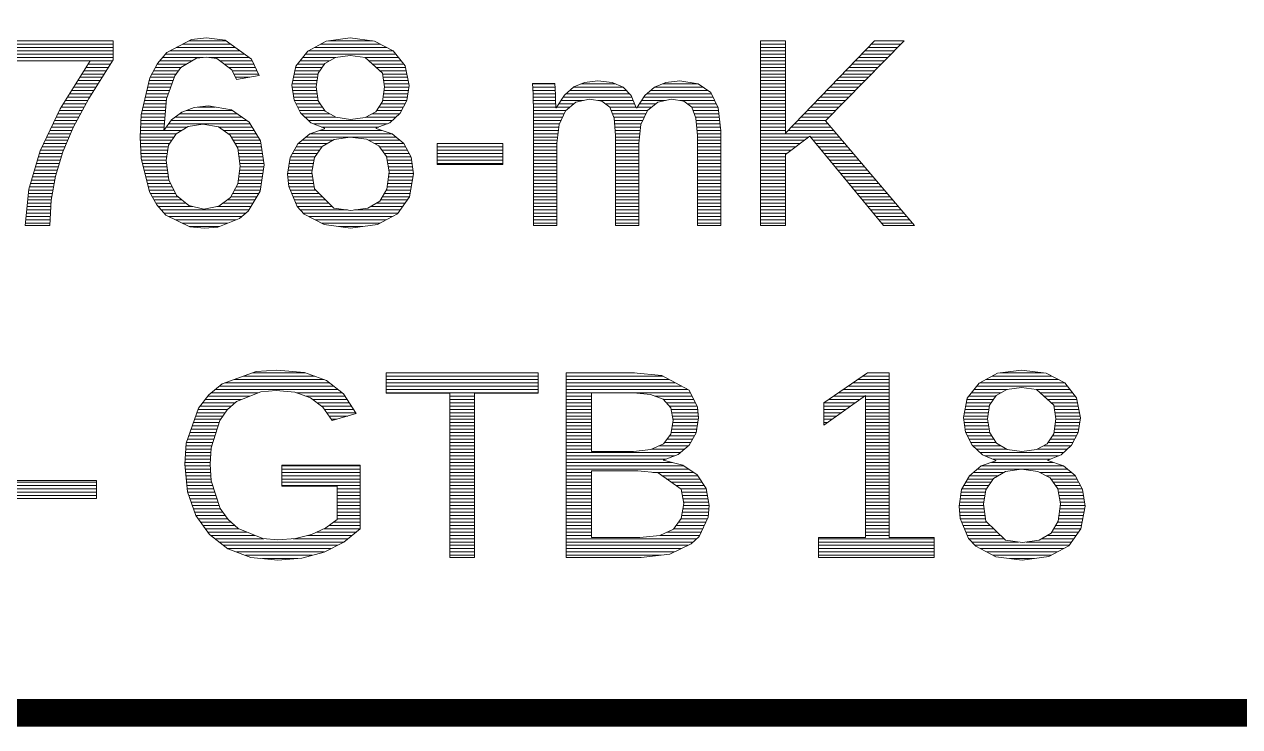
# Model space of a CAD drawing. Header units: millimetres. Extents: x 20 to 410, y 10 to 287.
# Drawn here: x 168.67 to 190.67, y 9.75 to 22.46 of the extents above; entities that cross this region are included whole.
import ezdxf

# ---------------------------------------------------------------- set-up
doc = ezdxf.new("R2010")
doc.units = ezdxf.units.MM
doc.layers.add('KANTEN', color=7, linetype='Continuous', lineweight=50)
doc.layers.add('TEXT', color=7, linetype='Continuous', lineweight=13)

msp = doc.modelspace()

# ---------------------------------------------------------------- linework, layer by layer
at = {"layer": 'KANTEN', "lineweight": 50, "const_width": 0.5}
msp.add_lwpolyline([(20, 10), (410, 10), (410, 287), (20, 287)], close=True, dxfattribs=at)
at = {"layer": 'TEXT', "lineweight": 13}
for p, q in [((168.071, 22.161), (170.282, 22.161)), ((168.071, 22.101), (170.282, 22.101)), ((168.071, 22.041), (170.282, 22.041)), ((171.424, 22.041), (172.495, 22.041)), ((171.538, 22.101), (172.411, 22.101)), ((171.652, 22.161), (172.327, 22.161)), ((173.925, 22.041), (175.236, 22.041)), ((174.038, 22.101), (175.12, 22.101)), ((174.185, 22.161), (174.975, 22.161)), ((181.998, 22.161), (182.452, 22.161)), ((181.998, 22.101), (182.452, 22.101)), ((181.998, 22.041), (182.452, 22.041)), ((183.945, 22.041), (184.477, 22.041)), ((184.003, 22.101), (184.536, 22.101)), ((184.061, 22.161), (184.595, 22.161)), ((168.071, 21.981), (170.282, 21.981)), ((168.071, 21.921), (170.282, 21.921)), ((168.071, 21.861), (170.282, 21.861)), ((168.071, 21.801), (170.271, 21.801)), ((171.127, 21.801), (171.716, 21.801)), ((171.178, 21.861), (171.909, 21.861)), ((171.229, 21.921), (172.663, 21.921)), ((171.31, 21.981), (172.579, 21.981)), ((172.015, 21.861), (172.747, 21.861)), ((172.213, 21.801), (172.802, 21.801)), ((173.666, 21.801), (174.2, 21.801)), ((173.713, 21.861), (174.313, 21.861)), ((173.76, 21.921), (175.399, 21.921)), ((173.812, 21.981), (175.351, 21.981)), ((174.84, 21.861), (175.446, 21.861)), ((174.91, 21.801), (175.493, 21.801)), ((181.998, 21.981), (182.452, 21.981)), ((181.998, 21.921), (182.452, 21.921)), ((181.998, 21.861), (182.452, 21.861)), ((181.998, 21.801), (182.452, 21.801)), ((183.714, 21.801), (184.242, 21.801)), ((183.772, 21.861), (184.3, 21.861)), ((183.83, 21.921), (184.359, 21.921)), ((183.888, 21.981), (184.418, 21.981)), ((169.718, 21.561), (170.121, 21.561)), ((169.756, 21.621), (170.158, 21.621)), ((169.793, 21.681), (170.196, 21.681)), ((169.831, 21.741), (170.234, 21.741)), ((170.984, 21.561), (171.423, 21.561)), ((171.016, 21.621), (171.467, 21.621)), ((171.047, 21.681), (171.517, 21.681)), ((171.079, 21.741), (171.616, 21.741)), ((172.294, 21.741), (172.829, 21.741)), ((172.375, 21.681), (172.856, 21.681)), ((172.441, 21.621), (172.883, 21.621)), ((172.468, 21.561), (172.91, 21.561)), ((173.56, 21.561), (173.992, 21.561)), ((173.572, 21.621), (174.024, 21.621)), ((173.585, 21.681), (174.065, 21.681)), ((173.619, 21.741), (174.105, 21.741)), ((174.975, 21.741), (175.54, 21.741)), ((175.041, 21.681), (175.572, 21.681)), ((175.107, 21.621), (175.584, 21.621)), ((175.158, 21.561), (175.596, 21.561)), ((181.998, 21.741), (182.452, 21.741)), ((181.998, 21.681), (182.452, 21.681)), ((181.998, 21.621), (182.452, 21.621)), ((181.998, 21.561), (182.452, 21.561)), ((183.484, 21.561), (184.006, 21.561)), ((183.541, 21.621), (184.065, 21.621)), ((183.599, 21.681), (184.124, 21.681)), ((183.657, 21.741), (184.183, 21.741)), ((169.605, 21.381), (170.008, 21.381)), ((169.643, 21.441), (170.046, 21.441)), ((169.68, 21.501), (170.083, 21.501)), ((170.921, 21.381), (171.345, 21.381)), ((170.935, 21.441), (171.366, 21.441)), ((170.952, 21.501), (171.388, 21.501)), ((172.496, 21.501), (172.747, 21.501)), ((173.523, 21.381), (173.963, 21.381)), ((173.535, 21.441), (173.973, 21.441)), ((173.548, 21.501), (173.982, 21.501)), ((175.167, 21.501), (175.608, 21.501)), ((175.177, 21.441), (175.62, 21.441)), ((175.186, 21.381), (175.632, 21.381)), ((177.874, 21.381), (178.277, 21.381)), ((178.748, 21.381), (179.373, 21.381)), ((180.224, 21.381), (180.875, 21.381)), ((181.998, 21.501), (182.452, 21.501)), ((181.998, 21.441), (182.452, 21.441)), ((181.998, 21.381), (182.452, 21.381)), ((183.31, 21.381), (183.83, 21.381)), ((183.368, 21.441), (183.889, 21.441)), ((183.426, 21.501), (183.947, 21.501)), ((169.455, 21.141), (169.858, 21.141)), ((169.492, 21.201), (169.895, 21.201)), ((169.53, 21.261), (169.933, 21.261)), ((169.568, 21.321), (169.97, 21.321)), ((170.866, 21.141), (171.258, 21.141)), ((170.879, 21.201), (171.28, 21.201)), ((170.893, 21.261), (171.301, 21.261)), ((170.907, 21.321), (171.323, 21.321)), ((173.523, 21.321), (173.956, 21.321)), ((173.532, 21.261), (173.966, 21.261)), ((173.541, 21.201), (173.975, 21.201)), ((173.55, 21.141), (173.985, 21.141)), ((175.167, 21.141), (175.607, 21.141)), ((175.176, 21.201), (175.616, 21.201)), ((175.184, 21.261), (175.624, 21.261)), ((175.193, 21.321), (175.633, 21.321)), ((177.877, 21.321), (178.281, 21.321)), ((177.881, 21.261), (178.284, 21.261)), ((177.884, 21.201), (178.287, 21.201)), ((177.885, 21.141), (178.29, 21.141)), ((178.426, 21.141), (179.67, 21.141)), ((178.474, 21.201), (179.627, 21.201)), ((178.542, 21.261), (179.57, 21.261)), ((178.61, 21.321), (179.511, 21.321)), ((179.884, 21.141), (181.142, 21.141)), ((179.939, 21.201), (181.113, 21.201)), ((180.009, 21.261), (181.049, 21.261)), ((180.078, 21.321), (180.962, 21.321)), ((181.998, 21.321), (182.452, 21.321)), ((181.998, 21.261), (182.452, 21.261)), ((181.998, 21.201), (182.452, 21.201)), ((181.998, 21.141), (182.452, 21.141)), ((183.08, 21.141), (183.594, 21.141)), ((183.137, 21.201), (183.653, 21.201)), ((183.195, 21.261), (183.712, 21.261)), ((183.253, 21.321), (183.771, 21.321)), ((169.309, 20.901), (169.726, 20.901)), ((169.342, 20.961), (169.758, 20.961)), ((169.379, 21.021), (169.791, 21.021)), ((169.417, 21.081), (169.823, 21.081)), ((170.81, 20.901), (171.229, 20.901)), ((170.824, 20.961), (171.234, 20.961)), ((170.838, 21.021), (171.239, 21.021)), ((170.852, 21.081), (171.244, 21.081)), ((171.611, 20.901), (172.437, 20.901)), ((171.817, 20.961), (172.13, 20.961)), ((173.561, 21.081), (173.994, 21.081)), ((173.592, 21.021), (174.031, 21.021)), ((173.622, 20.961), (174.071, 20.961)), ((173.653, 20.901), (174.11, 20.901)), ((175.051, 20.901), (175.504, 20.901)), ((175.09, 20.961), (175.535, 20.961)), ((175.129, 21.021), (175.566, 21.021)), ((175.158, 21.081), (175.597, 21.081)), ((177.885, 21.081), (178.292, 21.081)), ((177.886, 21.021), (178.294, 21.021)), ((177.886, 20.961), (178.295, 20.961)), ((177.887, 20.901), (178.477, 20.901)), ((178.311, 20.961), (178.549, 20.961)), ((178.349, 21.021), (178.621, 21.021)), ((178.387, 21.081), (178.79, 21.081)), ((179.055, 21.081), (179.695, 21.081)), ((179.193, 21.021), (179.72, 21.021)), ((179.271, 20.961), (179.746, 20.961)), ((179.294, 20.901), (179.955, 20.901)), ((179.766, 20.961), (180.027, 20.961)), ((179.805, 21.021), (180.099, 21.021)), ((179.845, 21.081), (180.271, 21.081)), ((180.539, 21.081), (181.17, 21.081)), ((180.676, 21.021), (181.199, 21.021)), ((180.755, 20.961), (181.227, 20.961)), ((180.778, 20.901), (181.24, 20.901)), ((181.998, 21.081), (182.452, 21.081)), ((181.998, 21.021), (182.452, 21.021)), ((181.998, 20.961), (182.452, 20.961)), ((181.998, 20.901), (182.452, 20.901)), ((182.849, 20.901), (183.359, 20.901)), ((182.906, 20.961), (183.418, 20.961)), ((182.964, 21.021), (183.477, 21.021)), ((183.022, 21.081), (183.536, 21.081)), ((169.223, 20.721), (169.628, 20.721)), ((169.252, 20.781), (169.661, 20.781)), ((169.28, 20.841), (169.693, 20.841)), ((170.787, 20.721), (171.213, 20.721)), ((170.79, 20.781), (171.218, 20.781)), ((170.796, 20.841), (171.223, 20.841)), ((171.33, 20.721), (172.701, 20.721)), ((171.406, 20.781), (172.613, 20.781)), ((171.487, 20.841), (172.525, 20.841)), ((173.692, 20.841), (174.203, 20.841)), ((173.756, 20.781), (174.307, 20.781)), ((173.819, 20.721), (175.337, 20.721)), ((174.854, 20.781), (175.402, 20.781)), ((174.966, 20.841), (175.467, 20.841)), ((177.888, 20.841), (178.445, 20.841)), ((177.888, 20.781), (178.416, 20.781)), ((177.888, 20.721), (178.388, 20.721)), ((179.318, 20.841), (179.925, 20.841)), ((179.341, 20.781), (179.897, 20.781)), ((179.351, 20.721), (179.869, 20.721)), ((180.801, 20.841), (181.246, 20.841)), ((180.824, 20.781), (181.252, 20.781)), ((180.835, 20.721), (181.259, 20.721)), ((181.998, 20.841), (182.452, 20.841)), ((181.998, 20.781), (182.452, 20.781)), ((181.998, 20.721), (182.452, 20.721)), ((182.676, 20.721), (183.182, 20.721)), ((182.733, 20.781), (183.241, 20.781)), ((182.791, 20.841), (183.3, 20.841)), ((169.109, 20.481), (169.511, 20.481)), ((169.137, 20.541), (169.536, 20.541)), ((169.166, 20.601), (169.563, 20.601)), ((169.194, 20.661), (169.595, 20.661)), ((170.775, 20.481), (171.429, 20.481)), ((170.778, 20.541), (171.197, 20.541)), ((170.781, 20.601), (171.202, 20.601)), ((170.784, 20.661), (171.207, 20.661)), ((171.197, 20.541), (171.527, 20.541)), ((171.241, 20.601), (171.624, 20.601)), ((171.286, 20.661), (172.762, 20.661)), ((172.193, 20.601), (172.798, 20.601)), ((172.279, 20.541), (172.834, 20.541)), ((172.366, 20.481), (172.87, 20.481)), ((173.85, 20.481), (175.326, 20.481)), ((173.908, 20.661), (175.247, 20.661)), ((174.025, 20.541), (175.144, 20.541)), ((174.053, 20.601), (175.091, 20.601)), ((177.888, 20.661), (178.36, 20.661)), ((177.888, 20.601), (178.347, 20.601)), ((177.888, 20.541), (178.34, 20.541)), ((177.888, 20.481), (178.333, 20.481)), ((179.356, 20.661), (179.841, 20.661)), ((179.361, 20.601), (179.829, 20.601)), ((179.366, 20.541), (179.822, 20.541)), ((179.371, 20.481), (179.816, 20.481)), ((180.839, 20.661), (181.265, 20.661)), ((180.844, 20.601), (181.272, 20.601)), ((180.849, 20.541), (181.278, 20.541)), ((180.854, 20.481), (181.279, 20.481)), ((181.998, 20.661), (182.452, 20.661)), ((181.998, 20.601), (182.452, 20.601)), ((181.998, 20.541), (182.452, 20.541)), ((181.998, 20.481), (183.37, 20.481)), ((182.502, 20.541), (183.319, 20.541)), ((182.56, 20.601), (183.268, 20.601)), ((182.618, 20.661), (183.217, 20.661)), ((168.994, 20.241), (169.411, 20.241)), ((169.023, 20.301), (169.436, 20.301)), ((169.052, 20.361), (169.461, 20.361)), ((169.08, 20.421), (169.486, 20.421)), ((170.773, 20.421), (171.386, 20.421)), ((170.775, 20.361), (171.346, 20.361)), ((170.778, 20.301), (171.307, 20.301)), ((170.781, 20.241), (171.281, 20.241)), ((172.422, 20.421), (172.906, 20.421)), ((172.456, 20.361), (172.942, 20.361)), ((172.489, 20.301), (172.955, 20.301)), ((172.523, 20.241), (172.965, 20.241)), ((173.595, 20.241), (174.059, 20.241)), ((173.63, 20.301), (174.153, 20.301)), ((173.702, 20.361), (174.256, 20.361)), ((173.773, 20.421), (175.4, 20.421)), ((174.905, 20.361), (175.472, 20.361)), ((175.017, 20.301), (175.544, 20.301)), ((175.106, 20.241), (175.576, 20.241)), ((176.148, 20.241), (177.335, 20.241)), ((177.888, 20.421), (178.326, 20.421)), ((177.888, 20.361), (178.319, 20.361)), ((177.888, 20.301), (178.312, 20.301)), ((177.888, 20.241), (178.312, 20.241)), ((179.373, 20.421), (179.809, 20.421)), ((179.373, 20.361), (179.802, 20.361)), ((179.373, 20.301), (179.796, 20.301)), ((179.373, 20.241), (179.796, 20.241)), ((180.857, 20.421), (181.279, 20.421)), ((180.857, 20.361), (181.279, 20.361)), ((180.857, 20.301), (181.279, 20.301)), ((180.857, 20.241), (181.279, 20.241)), ((181.998, 20.421), (182.872, 20.421)), ((181.998, 20.361), (182.793, 20.361)), ((181.998, 20.301), (182.714, 20.301)), ((181.998, 20.241), (182.635, 20.241)), ((182.899, 20.421), (183.421, 20.421)), ((182.949, 20.361), (183.473, 20.361)), ((182.998, 20.301), (183.524, 20.301)), ((183.048, 20.241), (183.575, 20.241)), ((168.928, 20.061), (169.345, 20.061)), ((168.946, 20.121), (169.364, 20.121)), ((168.966, 20.181), (169.385, 20.181)), ((170.784, 20.181), (171.271, 20.181)), ((170.787, 20.121), (171.261, 20.121)), ((170.79, 20.061), (171.251, 20.061)), ((172.541, 20.181), (172.974, 20.181)), ((172.55, 20.121), (172.983, 20.121)), ((172.558, 20.061), (172.992, 20.061)), ((173.493, 20.061), (173.936, 20.061)), ((173.527, 20.121), (173.977, 20.121)), ((173.561, 20.181), (174.018, 20.181)), ((175.149, 20.181), (175.608, 20.181)), ((175.191, 20.121), (175.641, 20.121)), ((175.232, 20.061), (175.673, 20.061)), ((176.148, 20.181), (177.335, 20.181)), ((176.148, 20.121), (177.335, 20.121)), ((176.148, 20.061), (177.335, 20.061)), ((177.888, 20.181), (178.312, 20.181)), ((177.888, 20.121), (178.312, 20.121)), ((177.888, 20.061), (178.312, 20.061)), ((179.373, 20.181), (179.796, 20.181)), ((179.373, 20.121), (179.796, 20.121)), ((179.373, 20.061), (179.796, 20.061)), ((180.857, 20.181), (181.279, 20.181)), ((180.857, 20.121), (181.279, 20.121)), ((180.857, 20.061), (181.279, 20.061)), ((181.998, 20.181), (182.556, 20.181)), ((181.998, 20.121), (182.477, 20.121)), ((181.998, 20.061), (182.452, 20.061)), ((183.098, 20.181), (183.626, 20.181)), ((183.147, 20.121), (183.677, 20.121)), ((183.197, 20.061), (183.729, 20.061)), ((168.858, 19.821), (169.273, 19.821)), ((168.875, 19.881), (169.291, 19.881)), ((168.893, 19.941), (169.309, 19.941)), ((168.911, 20.001), (169.327, 20.001)), ((170.8, 20.001), (171.241, 20.001)), ((170.815, 19.941), (171.248, 19.941)), ((170.829, 19.881), (171.256, 19.881)), ((170.844, 19.821), (171.264, 19.821)), ((172.566, 20.001), (173.002, 20.001)), ((172.571, 19.821), (173.001, 19.821)), ((172.574, 19.941), (173.011, 19.941)), ((172.579, 19.881), (173.01, 19.881)), ((173.451, 19.821), (173.888, 19.821)), ((173.461, 19.881), (173.898, 19.881)), ((173.47, 19.941), (173.908, 19.941)), ((173.479, 20.001), (173.919, 20.001)), ((175.242, 20.001), (175.684, 20.001)), ((175.252, 19.941), (175.693, 19.941)), ((175.262, 19.881), (175.702, 19.881)), ((175.272, 19.821), (175.711, 19.821)), ((176.148, 20.001), (177.335, 20.001)), ((176.148, 19.941), (177.335, 19.941)), ((177.888, 20.001), (178.312, 20.001)), ((177.888, 19.941), (178.312, 19.941)), ((177.888, 19.881), (178.312, 19.881)), ((177.888, 19.821), (178.312, 19.821)), ((179.373, 20.001), (179.796, 20.001)), ((179.373, 19.941), (179.796, 19.941)), ((179.373, 19.881), (179.796, 19.881)), ((179.373, 19.821), (179.796, 19.821)), ((180.857, 20.001), (181.279, 20.001)), ((180.857, 19.941), (181.279, 19.941)), ((180.857, 19.881), (181.279, 19.881)), ((180.857, 19.821), (181.279, 19.821)), ((181.998, 20.001), (182.452, 20.001)), ((181.998, 19.941), (182.452, 19.941)), ((181.998, 19.881), (182.452, 19.881)), ((181.998, 19.821), (182.452, 19.821)), ((183.247, 20.001), (183.78, 20.001)), ((183.296, 19.941), (183.831, 19.941)), ((183.346, 19.881), (183.882, 19.881)), ((183.396, 19.821), (183.933, 19.821)), ((168.787, 19.581), (169.216, 19.581)), ((168.805, 19.641), (169.227, 19.641)), ((168.822, 19.701), (169.238, 19.701)), ((168.84, 19.761), (169.254, 19.761)), ((170.859, 19.761), (171.272, 19.761)), ((170.873, 19.701), (171.28, 19.701)), ((170.888, 19.641), (171.29, 19.641)), ((170.903, 19.581), (171.32, 19.581)), ((172.538, 19.581), (172.965, 19.581)), ((172.546, 19.641), (172.974, 19.641)), ((172.554, 19.701), (172.983, 19.701)), ((172.563, 19.761), (172.992, 19.761)), ((173.442, 19.761), (173.884, 19.761)), ((173.444, 19.701), (173.893, 19.701)), ((173.449, 19.641), (173.902, 19.641)), ((173.454, 19.581), (173.911, 19.581)), ((175.249, 19.581), (175.69, 19.581)), ((175.257, 19.641), (175.701, 19.641)), ((175.265, 19.701), (175.712, 19.701)), ((175.273, 19.761), (175.719, 19.761)), ((177.888, 19.761), (178.312, 19.761)), ((177.888, 19.701), (178.312, 19.701)), ((177.888, 19.641), (178.312, 19.641)), ((177.888, 19.581), (178.312, 19.581)), ((179.373, 19.761), (179.796, 19.761)), ((179.373, 19.701), (179.796, 19.701)), ((179.373, 19.641), (179.796, 19.641)), ((179.373, 19.581), (179.796, 19.581)), ((180.857, 19.761), (181.279, 19.761)), ((180.857, 19.701), (181.279, 19.701)), ((180.857, 19.641), (181.279, 19.641)), ((180.857, 19.581), (181.279, 19.581)), ((181.998, 19.761), (182.452, 19.761)), ((181.998, 19.701), (182.452, 19.701)), ((181.998, 19.641), (182.452, 19.641)), ((181.998, 19.581), (182.452, 19.581)), ((183.445, 19.761), (183.984, 19.761)), ((183.495, 19.701), (184.036, 19.701)), ((183.545, 19.641), (184.087, 19.641)), ((183.594, 19.581), (184.138, 19.581)), ((168.749, 19.401), (169.184, 19.401)), ((168.755, 19.461), (169.195, 19.461)), ((168.769, 19.521), (169.205, 19.521)), ((170.917, 19.521), (171.351, 19.521)), ((170.932, 19.461), (171.381, 19.461)), ((170.955, 19.401), (171.412, 19.401)), ((172.446, 19.401), (172.92, 19.401)), ((172.478, 19.461), (172.947, 19.461)), ((172.51, 19.521), (172.956, 19.521)), ((173.461, 19.521), (173.919, 19.521)), ((173.486, 19.461), (173.946, 19.461)), ((173.512, 19.401), (174.007, 19.401)), ((175.19, 19.401), (175.658, 19.401)), ((175.225, 19.461), (175.669, 19.461)), ((175.24, 19.521), (175.679, 19.521)), ((177.888, 19.521), (178.312, 19.521)), ((177.888, 19.461), (178.312, 19.461)), ((177.888, 19.401), (178.312, 19.401)), ((179.373, 19.521), (179.796, 19.521)), ((179.373, 19.461), (179.796, 19.461)), ((179.373, 19.401), (179.796, 19.401)), ((180.857, 19.521), (181.279, 19.521)), ((180.857, 19.461), (181.279, 19.461)), ((180.857, 19.401), (181.279, 19.401)), ((181.998, 19.521), (182.452, 19.521)), ((181.998, 19.461), (182.452, 19.461)), ((181.998, 19.401), (182.452, 19.401)), ((183.644, 19.521), (184.189, 19.521)), ((183.694, 19.461), (184.24, 19.461)), ((183.743, 19.401), (184.292, 19.401)), ((168.724, 19.161), (169.154, 19.161)), ((168.73, 19.221), (169.158, 19.221)), ((168.736, 19.281), (169.162, 19.281)), ((168.743, 19.341), (169.173, 19.341)), ((170.988, 19.341), (171.457, 19.341)), ((171.022, 19.281), (171.528, 19.281)), ((171.055, 19.221), (171.599, 19.221)), ((171.099, 19.161), (171.726, 19.161)), ((172.157, 19.161), (172.777, 19.161)), ((172.267, 19.221), (172.813, 19.221)), ((172.348, 19.281), (172.849, 19.281)), ((172.414, 19.341), (172.884, 19.341)), ((173.537, 19.341), (174.068, 19.341)), ((173.562, 19.281), (174.13, 19.281)), ((173.587, 19.221), (174.191, 19.221)), ((173.615, 19.161), (174.252, 19.161)), ((174.937, 19.161), (175.519, 19.161)), ((175.04, 19.221), (175.562, 19.221)), ((175.119, 19.281), (175.604, 19.281)), ((175.154, 19.341), (175.647, 19.341)), ((177.888, 19.341), (178.312, 19.341)), ((177.888, 19.281), (178.312, 19.281)), ((177.888, 19.221), (178.312, 19.221)), ((177.888, 19.161), (178.312, 19.161)), ((179.373, 19.341), (179.796, 19.341)), ((179.373, 19.281), (179.796, 19.281)), ((179.373, 19.221), (179.796, 19.221)), ((179.373, 19.161), (179.796, 19.161)), ((180.857, 19.341), (181.279, 19.341)), ((180.857, 19.281), (181.279, 19.281)), ((180.857, 19.221), (181.279, 19.221)), ((180.857, 19.161), (181.279, 19.161)), ((181.998, 19.341), (182.452, 19.341)), ((181.998, 19.281), (182.452, 19.281)), ((181.998, 19.221), (182.452, 19.221)), ((181.998, 19.161), (182.452, 19.161)), ((183.793, 19.341), (184.343, 19.341)), ((183.843, 19.281), (184.394, 19.281)), ((183.892, 19.221), (184.445, 19.221)), ((183.942, 19.161), (184.496, 19.161)), ((168.699, 18.921), (169.141, 18.921)), ((168.705, 18.981), (169.144, 18.981)), ((168.712, 19.041), (169.147, 19.041)), ((168.718, 19.101), (169.151, 19.101)), ((171.154, 19.101), (172.742, 19.101)), ((171.208, 19.041), (172.685, 19.041)), ((171.293, 18.981), (172.614, 18.981)), ((171.417, 18.921), (172.511, 18.921)), ((173.671, 19.101), (174.525, 19.101)), ((173.728, 19.041), (175.433, 19.041)), ((173.827, 18.981), (175.334, 18.981)), ((173.941, 18.921), (175.224, 18.921)), ((174.65, 19.101), (175.476, 19.101)), ((177.888, 19.101), (178.312, 19.101)), ((177.888, 19.041), (178.312, 19.041)), ((177.888, 18.981), (178.312, 18.981)), ((177.888, 18.921), (178.312, 18.921)), ((179.373, 19.101), (179.796, 19.101)), ((179.373, 19.041), (179.796, 19.041)), ((179.373, 18.981), (179.796, 18.981)), ((179.373, 18.921), (179.796, 18.921)), ((180.857, 19.101), (181.279, 19.101)), ((180.857, 19.041), (181.279, 19.041)), ((180.857, 18.981), (181.279, 18.981)), ((180.857, 18.921), (181.279, 18.921)), ((181.998, 19.101), (182.452, 19.101)), ((181.998, 19.041), (182.452, 19.041)), ((181.998, 18.981), (182.452, 18.981)), ((181.998, 18.921), (182.452, 18.921)), ((183.992, 19.101), (184.547, 19.101)), ((184.041, 19.041), (184.599, 19.041)), ((184.091, 18.981), (184.65, 18.981)), ((184.141, 18.921), (184.701, 18.921)), ((168.693, 18.861), (169.137, 18.861)), ((171.54, 18.861), (172.356, 18.861)), ((171.664, 18.801), (172.2, 18.801)), ((174.055, 18.861), (175.113, 18.861)), ((174.362, 18.801), (174.801, 18.801)), ((177.888, 18.861), (178.312, 18.861)), ((179.373, 18.861), (179.796, 18.861)), ((180.857, 18.861), (181.279, 18.861)), ((181.998, 18.861), (182.452, 18.861)), ((184.19, 18.861), (184.752, 18.861)), ((172.638, 16.092), (173.931, 16.092)), ((172.803, 16.152), (173.761, 16.152)), ((175.225, 16.152), (177.974, 16.152)), ((175.225, 16.092), (177.974, 16.092)), ((178.483, 16.152), (179.72, 16.152)), ((178.483, 16.092), (180.235, 16.092)), ((183.845, 16.092), (184.329, 16.092)), ((183.932, 16.152), (184.329, 16.152)), ((186.192, 16.092), (187.27, 16.092)), ((186.343, 16.152), (187.12, 16.152)), ((172.132, 15.852), (174.352, 15.852)), ((172.206, 15.912), (174.276, 15.912)), ((172.308, 15.972), (174.201, 15.972)), ((172.473, 16.032), (174.101, 16.032)), ((175.225, 16.032), (177.974, 16.032)), ((175.225, 15.972), (177.974, 15.972)), ((175.225, 15.912), (177.974, 15.912)), ((175.225, 15.852), (177.974, 15.852)), ((178.483, 16.032), (180.347, 16.032)), ((178.483, 15.972), (180.458, 15.972)), ((178.483, 15.912), (180.57, 15.912)), ((178.483, 15.852), (180.682, 15.852)), ((183.496, 15.852), (184.329, 15.852)), ((183.583, 15.912), (184.329, 15.912)), ((183.67, 15.972), (184.329, 15.972)), ((183.758, 16.032), (184.329, 16.032)), ((185.866, 15.852), (186.471, 15.852)), ((185.913, 15.912), (187.55, 15.912)), ((185.966, 15.972), (187.502, 15.972)), ((186.079, 16.032), (187.386, 16.032)), ((186.985, 15.852), (187.597, 15.852)), ((171.949, 15.672), (172.605, 15.672)), ((171.996, 15.732), (172.757, 15.732)), ((172.058, 15.792), (172.908, 15.792)), ((173.599, 15.792), (174.427, 15.792)), ((173.771, 15.732), (174.477, 15.732)), ((173.895, 15.672), (174.515, 15.672)), ((175.225, 15.792), (177.974, 15.792)), ((176.373, 15.732), (176.824, 15.732)), ((176.373, 15.672), (176.824, 15.672)), ((178.483, 15.792), (180.732, 15.792)), ((178.483, 15.732), (178.937, 15.732)), ((178.483, 15.672), (178.937, 15.672)), ((180.086, 15.732), (180.761, 15.732)), ((180.237, 15.672), (180.79, 15.672)), ((183.234, 15.672), (183.796, 15.672)), ((183.321, 15.732), (183.88, 15.732)), ((183.408, 15.792), (184.329, 15.792)), ((183.9, 15.732), (184.329, 15.732)), ((183.9, 15.672), (184.329, 15.672)), ((185.737, 15.672), (186.217, 15.672)), ((185.772, 15.732), (186.257, 15.732)), ((185.819, 15.792), (186.353, 15.792)), ((187.061, 15.792), (187.644, 15.792)), ((187.126, 15.732), (187.691, 15.732)), ((187.192, 15.672), (187.724, 15.672)), ((171.797, 15.432), (172.31, 15.432)), ((171.818, 15.492), (172.355, 15.492)), ((171.856, 15.552), (172.421, 15.552)), ((171.902, 15.612), (172.488, 15.612)), ((173.974, 15.612), (174.554, 15.612)), ((174.054, 15.552), (174.592, 15.552)), ((174.106, 15.492), (174.63, 15.492)), ((174.148, 15.432), (174.668, 15.432)), ((176.373, 15.612), (176.824, 15.612)), ((176.373, 15.552), (176.824, 15.552)), ((176.373, 15.492), (176.824, 15.492)), ((176.373, 15.432), (176.824, 15.432)), ((178.483, 15.612), (178.937, 15.612)), ((178.483, 15.552), (178.937, 15.552)), ((178.483, 15.492), (178.937, 15.492)), ((178.483, 15.432), (178.937, 15.432)), ((180.291, 15.612), (180.819, 15.612)), ((180.345, 15.552), (180.848, 15.552)), ((180.379, 15.492), (180.861, 15.492)), ((180.391, 15.432), (180.867, 15.432)), ((183.145, 15.552), (183.628, 15.552)), ((183.145, 15.492), (183.544, 15.492)), ((183.145, 15.432), (183.46, 15.432)), ((183.147, 15.612), (183.712, 15.612)), ((183.9, 15.612), (184.329, 15.612)), ((183.9, 15.552), (184.329, 15.552)), ((183.9, 15.492), (184.329, 15.492)), ((183.9, 15.432), (184.329, 15.432)), ((185.687, 15.432), (186.125, 15.432)), ((185.7, 15.492), (186.134, 15.492)), ((185.712, 15.552), (186.144, 15.552)), ((185.725, 15.612), (186.177, 15.612)), ((187.258, 15.612), (187.736, 15.612)), ((187.31, 15.552), (187.748, 15.552)), ((187.319, 15.492), (187.76, 15.492)), ((187.329, 15.432), (187.772, 15.432)), ((171.714, 15.192), (172.181, 15.192)), ((171.735, 15.252), (172.199, 15.252)), ((171.755, 15.312), (172.226, 15.312)), ((171.776, 15.372), (172.268, 15.372)), ((174.189, 15.372), (174.53, 15.372)), ((174.23, 15.312), (174.327, 15.312)), ((176.373, 15.372), (176.824, 15.372)), ((176.373, 15.312), (176.824, 15.312)), ((176.373, 15.252), (176.824, 15.252)), ((176.373, 15.192), (176.824, 15.192)), ((178.483, 15.372), (178.937, 15.372)), ((178.483, 15.312), (178.937, 15.312)), ((178.483, 15.252), (178.937, 15.252)), ((178.483, 15.192), (178.937, 15.192)), ((180.403, 15.372), (180.873, 15.372)), ((180.403, 15.192), (180.853, 15.192)), ((180.413, 15.252), (180.862, 15.252)), ((180.415, 15.312), (180.871, 15.312)), ((183.145, 15.372), (183.376, 15.372)), ((183.145, 15.312), (183.292, 15.312)), ((183.145, 15.252), (183.208, 15.252)), ((183.9, 15.372), (184.329, 15.372)), ((183.9, 15.312), (184.329, 15.312)), ((183.9, 15.252), (184.329, 15.252)), ((183.9, 15.192), (184.329, 15.192)), ((185.675, 15.372), (186.115, 15.372)), ((185.675, 15.312), (186.108, 15.312)), ((185.684, 15.252), (186.117, 15.252)), ((185.693, 15.192), (186.127, 15.192)), ((187.328, 15.192), (187.768, 15.192)), ((187.337, 15.252), (187.777, 15.252)), ((187.338, 15.372), (187.784, 15.372)), ((187.345, 15.312), (187.785, 15.312)), ((171.651, 15.012), (172.125, 15.012)), ((171.672, 15.072), (172.144, 15.072)), ((171.693, 15.132), (172.162, 15.132)), ((176.373, 15.132), (176.824, 15.132)), ((176.373, 15.072), (176.824, 15.072)), ((176.373, 15.012), (176.824, 15.012)), ((178.483, 15.132), (178.937, 15.132)), ((178.483, 15.072), (178.937, 15.072)), ((178.483, 15.012), (178.937, 15.012)), ((180.352, 15.012), (180.802, 15.012)), ((180.381, 15.072), (180.835, 15.072)), ((180.392, 15.132), (180.844, 15.132)), ((183.9, 15.132), (184.329, 15.132)), ((183.9, 15.072), (184.329, 15.072)), ((183.9, 15.012), (184.329, 15.012)), ((185.702, 15.132), (186.137, 15.132)), ((185.713, 15.072), (186.146, 15.072)), ((185.743, 15.012), (186.183, 15.012)), ((187.282, 15.012), (187.718, 15.012)), ((187.31, 15.072), (187.749, 15.072)), ((187.319, 15.132), (187.759, 15.132)), ((171.598, 14.772), (172.057, 14.772)), ((171.603, 14.832), (172.069, 14.832)), ((171.61, 14.892), (172.088, 14.892)), ((171.631, 14.952), (172.106, 14.952)), ((176.373, 14.952), (176.824, 14.952)), ((176.373, 14.892), (176.824, 14.892)), ((176.373, 14.832), (176.824, 14.832)), ((176.373, 14.772), (176.824, 14.772)), ((178.483, 14.952), (178.937, 14.952)), ((178.483, 14.892), (178.937, 14.892)), ((178.483, 14.832), (178.937, 14.832)), ((178.483, 14.772), (178.937, 14.772)), ((180.028, 14.772), (180.624, 14.772)), ((180.16, 14.832), (180.695, 14.832)), ((180.259, 14.892), (180.736, 14.892)), ((180.305, 14.952), (180.769, 14.952)), ((183.9, 14.952), (184.329, 14.952)), ((183.9, 14.892), (184.329, 14.892)), ((183.9, 14.832), (184.329, 14.832)), ((183.9, 14.772), (184.329, 14.772)), ((185.774, 14.952), (186.222, 14.952)), ((185.805, 14.892), (186.262, 14.892)), ((185.843, 14.832), (186.353, 14.832)), ((185.907, 14.772), (186.458, 14.772)), ((187.008, 14.772), (187.555, 14.772)), ((187.12, 14.832), (187.62, 14.832)), ((187.203, 14.892), (187.656, 14.892)), ((187.242, 14.952), (187.687, 14.952)), ((171.581, 14.532), (172.041, 14.532)), ((171.586, 14.592), (172.045, 14.592)), ((171.59, 14.652), (172.049, 14.652)), ((171.594, 14.712), (172.053, 14.712)), ((176.373, 14.712), (176.824, 14.712)), ((176.373, 14.652), (176.824, 14.652)), ((176.373, 14.592), (176.824, 14.592)), ((176.373, 14.532), (176.824, 14.532)), ((178.483, 14.712), (180.552, 14.712)), ((178.483, 14.652), (180.447, 14.652)), ((178.483, 14.592), (180.289, 14.592)), ((178.483, 14.532), (180.402, 14.532)), ((183.9, 14.712), (184.329, 14.712)), ((183.9, 14.652), (184.329, 14.652)), ((183.9, 14.592), (184.329, 14.592)), ((183.9, 14.532), (184.329, 14.532)), ((185.97, 14.712), (187.49, 14.712)), ((186.058, 14.652), (187.401, 14.652)), ((186.18, 14.532), (187.293, 14.532)), ((186.203, 14.592), (187.245, 14.592)), ((171.581, 14.472), (172.041, 14.472)), ((171.588, 14.412), (172.045, 14.412)), ((171.594, 14.352), (172.049, 14.352)), ((173.335, 14.472), (174.752, 14.472)), ((173.335, 14.412), (174.752, 14.412)), ((173.335, 14.352), (174.752, 14.352)), ((176.373, 14.472), (176.824, 14.472)), ((176.373, 14.412), (176.824, 14.412)), ((176.373, 14.352), (176.824, 14.352)), ((178.483, 14.472), (180.609, 14.472)), ((178.483, 14.412), (180.698, 14.412)), ((178.483, 14.352), (178.937, 14.352)), ((180.048, 14.352), (180.787, 14.352)), ((183.9, 14.472), (184.329, 14.472)), ((183.9, 14.412), (184.329, 14.412)), ((183.9, 14.352), (184.329, 14.352)), ((185.855, 14.352), (186.409, 14.352)), ((185.926, 14.412), (187.551, 14.412)), ((186.005, 14.472), (187.476, 14.472)), ((187.055, 14.352), (187.623, 14.352)), ((167.281, 14.172), (169.982, 14.172)), ((167.281, 14.112), (169.982, 14.112)), ((171.6, 14.292), (172.053, 14.292)), ((171.606, 14.232), (172.057, 14.232)), ((171.612, 14.172), (172.068, 14.172)), ((171.618, 14.112), (172.087, 14.112)), ((173.335, 14.292), (174.752, 14.292)), ((173.335, 14.232), (174.752, 14.232)), ((173.335, 14.172), (174.752, 14.172)), ((173.335, 14.112), (174.752, 14.112)), ((176.373, 14.292), (176.824, 14.292)), ((176.373, 14.232), (176.824, 14.232)), ((176.373, 14.172), (176.824, 14.172)), ((176.373, 14.112), (176.824, 14.112)), ((178.483, 14.292), (178.937, 14.292)), ((178.483, 14.232), (178.937, 14.232)), ((178.483, 14.172), (178.937, 14.172)), ((178.483, 14.112), (178.937, 14.112)), ((180.215, 14.292), (180.864, 14.292)), ((180.3, 14.232), (180.903, 14.232)), ((180.384, 14.172), (180.942, 14.172)), ((180.468, 14.112), (180.981, 14.112)), ((183.9, 14.292), (184.329, 14.292)), ((183.9, 14.232), (184.329, 14.232)), ((183.9, 14.172), (184.329, 14.172)), ((183.9, 14.112), (184.329, 14.112)), ((185.68, 14.112), (186.129, 14.112)), ((185.714, 14.172), (186.17, 14.172)), ((185.747, 14.232), (186.211, 14.232)), ((185.783, 14.292), (186.306, 14.292)), ((187.168, 14.292), (187.695, 14.292)), ((187.258, 14.232), (187.728, 14.232)), ((187.3, 14.172), (187.76, 14.172)), ((187.343, 14.112), (187.792, 14.112)), ((167.281, 14.052), (169.982, 14.052)), ((167.281, 13.992), (169.982, 13.992)), ((167.281, 13.932), (169.982, 13.932)), ((171.624, 14.052), (172.107, 14.052)), ((171.632, 13.992), (172.126, 13.992)), ((171.653, 13.932), (172.146, 13.932)), ((171.674, 13.872), (172.165, 13.872)), ((174.335, 14.052), (174.752, 14.052)), ((174.335, 13.992), (174.752, 13.992)), ((174.335, 13.932), (174.752, 13.932)), ((174.335, 13.872), (174.752, 13.872)), ((176.373, 14.052), (176.824, 14.052)), ((176.373, 13.992), (176.824, 13.992)), ((176.373, 13.932), (176.824, 13.932)), ((176.373, 13.872), (176.824, 13.872)), ((178.483, 14.052), (178.937, 14.052)), ((178.483, 13.992), (178.937, 13.992)), ((178.483, 13.932), (178.937, 13.932)), ((178.483, 13.872), (178.937, 13.872)), ((180.553, 14.052), (181.017, 14.052)), ((180.571, 13.992), (181.028, 13.992)), ((180.583, 13.932), (181.039, 13.932)), ((180.595, 13.872), (181.049, 13.872)), ((183.9, 14.052), (184.329, 14.052)), ((183.9, 13.992), (184.329, 13.992)), ((183.9, 13.932), (184.329, 13.932)), ((183.9, 13.872), (184.329, 13.872)), ((185.613, 13.872), (186.05, 13.872)), ((185.622, 13.932), (186.06, 13.932)), ((185.631, 13.992), (186.071, 13.992)), ((185.646, 14.052), (186.088, 14.052)), ((187.383, 14.052), (187.825, 14.052)), ((187.394, 13.992), (187.836, 13.992)), ((187.404, 13.932), (187.845, 13.932)), ((187.414, 13.872), (187.854, 13.872)), ((171.695, 13.812), (172.185, 13.812)), ((171.716, 13.752), (172.204, 13.752)), ((171.738, 13.692), (172.226, 13.692)), ((174.335, 13.812), (174.752, 13.812)), ((174.335, 13.752), (174.752, 13.752)), ((174.335, 13.692), (174.752, 13.692)), ((176.373, 13.812), (176.824, 13.812)), ((176.373, 13.752), (176.824, 13.752)), ((176.373, 13.692), (176.824, 13.692)), ((178.483, 13.812), (178.937, 13.812)), ((178.483, 13.752), (178.937, 13.752)), ((178.483, 13.692), (178.937, 13.692)), ((180.595, 13.692), (181.064, 13.692)), ((180.606, 13.752), (181.07, 13.752)), ((180.607, 13.812), (181.06, 13.812)), ((183.9, 13.812), (184.329, 13.812)), ((183.9, 13.752), (184.329, 13.752)), ((183.9, 13.692), (184.329, 13.692)), ((185.594, 13.752), (186.036, 13.752)), ((185.596, 13.692), (186.045, 13.692)), ((185.603, 13.812), (186.04, 13.812)), ((187.417, 13.692), (187.864, 13.692)), ((187.424, 13.812), (187.863, 13.812)), ((187.425, 13.752), (187.871, 13.752)), ((171.759, 13.632), (172.268, 13.632)), ((171.78, 13.572), (172.311, 13.572)), ((171.823, 13.512), (172.354, 13.512)), ((171.865, 13.452), (172.414, 13.452)), ((174.271, 13.452), (174.752, 13.452)), ((174.335, 13.632), (174.752, 13.632)), ((174.335, 13.572), (174.752, 13.572)), ((174.335, 13.512), (174.752, 13.512)), ((176.373, 13.632), (176.824, 13.632)), ((176.373, 13.572), (176.824, 13.572)), ((176.373, 13.512), (176.824, 13.512)), ((176.373, 13.452), (176.824, 13.452)), ((178.483, 13.632), (178.937, 13.632)), ((178.483, 13.572), (178.937, 13.572)), ((178.483, 13.512), (178.937, 13.512)), ((178.483, 13.452), (178.937, 13.452)), ((180.515, 13.452), (181.008, 13.452)), ((180.559, 13.512), (181.036, 13.512)), ((180.574, 13.572), (181.053, 13.572)), ((180.585, 13.632), (181.059, 13.632)), ((183.9, 13.632), (184.329, 13.632)), ((183.9, 13.572), (184.329, 13.572)), ((183.9, 13.512), (184.329, 13.512)), ((183.9, 13.452), (184.329, 13.452)), ((185.601, 13.632), (186.054, 13.632)), ((185.606, 13.572), (186.063, 13.572)), ((185.613, 13.512), (186.071, 13.512)), ((185.638, 13.452), (186.097, 13.452)), ((187.378, 13.452), (187.821, 13.452)), ((187.393, 13.512), (187.831, 13.512)), ((187.401, 13.572), (187.842, 13.572)), ((187.409, 13.632), (187.853, 13.632)), ((171.908, 13.392), (172.481, 13.392)), ((171.95, 13.332), (172.554, 13.332)), ((171.992, 13.272), (172.701, 13.272)), ((172.043, 13.212), (172.848, 13.212)), ((173.804, 13.212), (174.608, 13.212)), ((173.967, 13.272), (174.682, 13.272)), ((174.099, 13.332), (174.752, 13.332)), ((174.191, 13.392), (174.752, 13.392)), ((176.373, 13.392), (176.824, 13.392)), ((176.373, 13.332), (176.824, 13.332)), ((176.373, 13.272), (176.824, 13.272)), ((176.373, 13.212), (176.824, 13.212)), ((178.483, 13.392), (178.937, 13.392)), ((178.483, 13.332), (178.937, 13.332)), ((178.483, 13.272), (178.937, 13.272)), ((178.483, 13.212), (178.937, 13.212)), ((180.177, 13.212), (180.896, 13.212)), ((180.305, 13.272), (180.924, 13.272)), ((180.426, 13.332), (180.952, 13.332)), ((180.47, 13.392), (180.98, 13.392)), ((183.9, 13.392), (184.329, 13.392)), ((183.9, 13.332), (184.329, 13.332)), ((183.9, 13.272), (184.329, 13.272)), ((183.9, 13.212), (184.329, 13.212)), ((185.663, 13.392), (186.158, 13.392)), ((185.688, 13.332), (186.219, 13.332)), ((185.713, 13.272), (186.281, 13.272)), ((185.739, 13.212), (186.342, 13.212)), ((187.194, 13.212), (187.714, 13.212)), ((187.271, 13.272), (187.757, 13.272)), ((187.307, 13.332), (187.799, 13.332)), ((187.342, 13.392), (187.81, 13.392)), ((172.122, 13.152), (173.008, 13.152)), ((172.201, 13.092), (174.46, 13.092)), ((172.28, 13.032), (174.343, 13.032)), ((173.539, 13.152), (174.534, 13.152)), ((176.373, 13.152), (176.824, 13.152)), ((176.373, 13.092), (176.824, 13.092)), ((176.373, 13.032), (176.824, 13.032)), ((178.483, 13.152), (180.844, 13.152)), ((178.483, 13.092), (180.781, 13.092)), ((178.483, 13.032), (180.692, 13.032)), ((183.048, 13.152), (185.144, 13.152)), ((183.048, 13.092), (185.144, 13.092)), ((183.048, 13.032), (185.144, 13.032)), ((185.766, 13.152), (186.403, 13.152)), ((185.822, 13.092), (186.671, 13.092)), ((185.879, 13.032), (187.586, 13.032)), ((186.808, 13.092), (187.629, 13.092)), ((187.091, 13.152), (187.671, 13.152)), ((172.358, 12.972), (174.223, 12.972)), ((172.516, 12.912), (174.104, 12.912)), ((172.675, 12.852), (173.89, 12.852)), ((172.984, 12.792), (173.616, 12.792)), ((176.373, 12.972), (176.824, 12.972)), ((176.373, 12.912), (176.824, 12.912)), ((176.373, 12.852), (176.824, 12.852)), ((178.483, 12.972), (180.566, 12.972)), ((178.483, 12.912), (180.441, 12.912)), ((178.483, 12.852), (180.192, 12.852)), ((183.048, 12.972), (185.144, 12.972)), ((183.048, 12.912), (185.144, 12.912)), ((183.048, 12.852), (185.144, 12.852)), ((185.977, 12.972), (187.488, 12.972)), ((186.091, 12.912), (187.377, 12.912)), ((186.205, 12.852), (187.266, 12.852)), ((186.507, 12.792), (186.959, 12.792))]:
    msp.add_line(p, q, dxfattribs=at)
for points in [[(169.372, 20.15), (169.24, 19.715), (169.161, 19.275), (169.135, 18.82), (168.689, 18.82), (168.757, 19.478), (168.96, 20.169), (169.323, 20.931), (169.868, 21.801), (168.071, 21.801), (168.071, 22.164), (170.282, 22.164), (170.282, 21.818), (169.844, 21.12), (169.557, 20.591), (169.372, 20.15)], [(172.571, 18.944), (172.174, 18.791), (171.935, 18.772), (171.67, 18.798), (171.238, 19.008), (171.072, 19.192), (170.941, 19.426), (170.791, 20.038), (170.772, 20.415), (170.792, 20.824), (170.947, 21.491), (171.083, 21.749), (171.255, 21.953), (171.698, 22.185), (171.969, 22.214), (172.312, 22.172), (172.789, 21.831), (172.923, 21.533), (172.515, 21.459), (172.433, 21.638), (172.158, 21.843), (171.964, 21.868), (171.792, 21.847), (171.508, 21.676), (171.397, 21.527), (171.247, 21.11), (171.197, 20.541), (171.337, 20.731), (171.525, 20.869), (171.751, 20.954), (172.009, 20.982), (172.424, 20.91), (172.743, 20.692), (172.947, 20.353), (173.015, 19.915), (172.943, 19.441), (172.728, 19.078), (172.571, 18.944)], [(175.426, 19.031), (175.068, 18.837), (174.581, 18.772), (174.103, 18.836), (173.742, 19.026), (173.61, 19.166), (173.459, 19.528), (173.44, 19.748), (173.487, 20.05), (173.627, 20.299), (173.841, 20.478), (174.107, 20.569), (174.107, 20.579), (173.863, 20.68), (173.676, 20.856), (173.558, 21.089), (173.518, 21.358), (173.589, 21.703), (173.804, 21.977), (174.139, 22.155), (174.572, 22.214), (175.014, 22.156), (175.352, 21.981), (175.566, 21.708), (175.638, 21.352), (175.598, 21.084), (175.478, 20.852), (175.291, 20.678), (175.045, 20.584), (175.045, 20.574), (175.33, 20.48), (175.543, 20.303), (175.676, 20.055), (175.721, 19.753), (175.647, 19.341), (175.426, 19.031)], [(184.225, 18.82), (182.889, 20.434), (182.452, 20.102), (182.452, 18.82), (181.998, 18.82), (181.998, 22.164), (182.452, 22.164), (182.452, 20.489), (184.064, 22.164), (184.598, 22.164), (183.173, 20.712), (184.787, 18.82), (184.225, 18.82)], [(174.844, 21.861), (174.572, 21.896), (174.307, 21.86), (174.113, 21.753), (173.994, 21.576), (173.955, 21.329), (173.995, 21.076), (174.117, 20.891), (174.313, 20.778), (174.577, 20.74), (174.842, 20.775), (175.036, 20.879), (175.155, 21.061), (175.194, 21.329), (175.155, 21.577), (174.844, 21.861)], [(179.373, 18.82), (179.373, 20.448), (179.348, 20.763), (179.271, 20.963), (179.128, 21.07), (178.903, 21.105), (178.659, 21.053), (178.471, 20.897), (178.352, 20.645), (178.312, 20.308), (178.312, 18.82), (177.888, 18.82), (177.888, 20.84), (177.884, 21.201), (177.873, 21.388), (178.277, 21.388), (178.279, 21.366), (178.281, 21.324), (178.284, 21.268), (178.287, 21.204), (178.291, 21.107), (178.296, 20.949), (178.303, 20.949), (178.451, 21.181), (178.618, 21.329), (178.816, 21.409), (179.053, 21.436), (179.315, 21.407), (179.515, 21.32), (179.658, 21.169), (179.751, 20.949), (179.758, 20.949), (179.904, 21.172), (180.079, 21.322), (180.288, 21.407), (180.536, 21.436), (180.873, 21.383), (181.102, 21.225), (181.235, 20.946), (181.279, 20.531), (181.279, 18.82), (180.857, 18.82), (180.857, 20.448), (180.831, 20.763), (180.754, 20.963), (180.611, 21.07), (180.387, 21.105), (180.138, 21.054), (179.951, 20.898), (179.835, 20.647), (179.796, 20.308), (179.796, 18.82), (179.373, 18.82)], [(172.19, 20.603), (171.907, 20.653), (171.637, 20.609), (171.424, 20.478), (171.286, 20.271), (171.24, 19.997), (171.288, 19.646), (171.431, 19.364), (171.649, 19.179), (171.921, 19.117), (172.197, 19.169), (172.405, 19.324), (172.537, 19.571), (172.581, 19.896), (172.536, 20.217), (172.403, 20.455), (172.19, 20.603)], [(175.231, 20.066), (175.092, 20.262), (174.869, 20.38), (174.572, 20.42), (174.283, 20.377), (174.064, 20.249), (173.927, 20.048), (173.881, 19.784), (173.925, 19.481), (174.278, 19.136), (174.587, 19.093), (174.891, 19.134), (175.106, 19.26), (175.234, 19.477), (175.277, 19.793), (175.231, 20.066)], [(176.148, 19.921), (176.148, 20.301), (177.335, 20.301), (177.335, 19.921), (176.148, 19.921)], [(172.256, 15.953), (172.87, 16.177), (173.243, 16.204), (173.746, 16.158), (174.145, 16.017), (174.451, 15.773), (174.679, 15.416), (174.246, 15.288), (174.077, 15.535), (173.854, 15.703), (173.573, 15.801), (173.231, 15.834), (172.958, 15.812), (172.515, 15.637), (172.345, 15.484), (172.211, 15.291), (172.058, 14.798), (172.039, 14.498), (172.059, 14.198), (172.222, 13.697), (172.364, 13.497), (172.542, 13.337), (172.992, 13.153), (173.264, 13.131), (173.581, 13.155), (173.875, 13.23), (174.132, 13.347), (174.335, 13.5), (174.335, 14.104), (173.335, 14.104), (173.335, 14.483), (174.752, 14.483), (174.752, 13.33), (174.456, 13.09), (174.101, 12.91), (173.699, 12.799), (173.264, 12.762), (172.776, 12.814), (172.36, 12.971), (172.025, 13.226), (171.779, 13.573), (171.629, 14.001), (171.579, 14.498), (171.606, 14.882), (171.825, 15.512), (172.016, 15.758), (172.256, 15.953)], [(175.225, 15.784), (175.225, 16.154), (177.974, 16.154), (177.974, 15.784), (176.824, 15.784), (176.824, 12.81), (176.373, 12.81), (176.373, 15.784), (175.225, 15.784)], [(180.357, 12.872), (179.841, 12.81), (178.483, 12.81), (178.483, 16.154), (179.698, 16.154), (180.214, 16.104), (180.71, 15.837), (180.857, 15.533), (180.876, 15.342), (180.834, 15.07), (180.709, 14.844), (180.509, 14.676), (180.24, 14.574), (180.593, 14.483), (180.854, 14.306), (181.016, 14.058), (181.07, 13.753), (181.05, 13.542), (180.887, 13.194), (180.745, 13.058), (180.357, 12.872)], [(183.9, 13.173), (183.9, 15.746), (183.145, 15.207), (183.145, 15.611), (183.935, 16.154), (184.329, 16.154), (184.329, 13.173), (185.144, 13.173), (185.144, 12.81), (183.048, 12.81), (183.048, 13.173), (183.9, 13.173)], [(187.578, 13.021), (187.22, 12.827), (186.733, 12.762), (186.255, 12.826), (185.894, 13.016), (185.762, 13.156), (185.611, 13.518), (185.592, 13.738), (185.639, 14.04), (185.779, 14.289), (185.993, 14.468), (186.259, 14.559), (186.259, 14.569), (186.015, 14.67), (185.828, 14.846), (185.71, 15.079), (185.67, 15.348), (185.741, 15.693), (185.956, 15.967), (186.291, 16.145), (186.724, 16.204), (187.166, 16.146), (187.504, 15.971), (187.718, 15.698), (187.79, 15.342), (187.75, 15.074), (187.63, 14.842), (187.443, 14.668), (187.197, 14.574), (187.197, 14.564), (187.482, 14.47), (187.695, 14.293), (187.828, 14.045), (187.873, 13.743), (187.799, 13.331), (187.578, 13.021)], [(186.996, 15.851), (186.724, 15.886), (186.459, 15.85), (186.265, 15.743), (186.146, 15.566), (186.107, 15.319), (186.147, 15.066), (186.269, 14.881), (186.465, 14.768), (186.729, 14.73), (186.994, 14.765), (187.188, 14.869), (187.307, 15.051), (187.346, 15.319), (187.307, 15.567), (186.996, 15.851)], [(179.698, 15.791), (178.937, 15.791), (178.937, 14.732), (179.698, 14.732), (180.016, 14.767), (180.241, 14.869), (180.375, 15.042), (180.42, 15.288), (180.374, 15.52), (180.235, 15.675), (180.008, 15.762), (179.698, 15.791)], [(179.781, 14.379), (178.937, 14.379), (178.937, 13.173), (179.817, 13.173), (180.176, 13.212), (180.422, 13.327), (180.565, 13.52), (180.612, 13.788), (180.56, 14.047), (180.145, 14.342), (179.781, 14.379)], [(187.383, 14.056), (187.244, 14.252), (187.021, 14.37), (186.724, 14.41), (186.435, 14.367), (186.216, 14.239), (186.079, 14.038), (186.033, 13.774), (186.077, 13.471), (186.43, 13.126), (186.739, 13.083), (187.043, 13.124), (187.258, 13.25), (187.386, 13.467), (187.429, 13.783), (187.383, 14.056)], [(167.281, 13.88), (167.281, 14.206), (169.982, 14.206), (169.982, 13.88), (167.281, 13.88)]]:
    msp.add_lwpolyline(points, close=True, dxfattribs=at)

doc.saveas('drawing.dxf')
